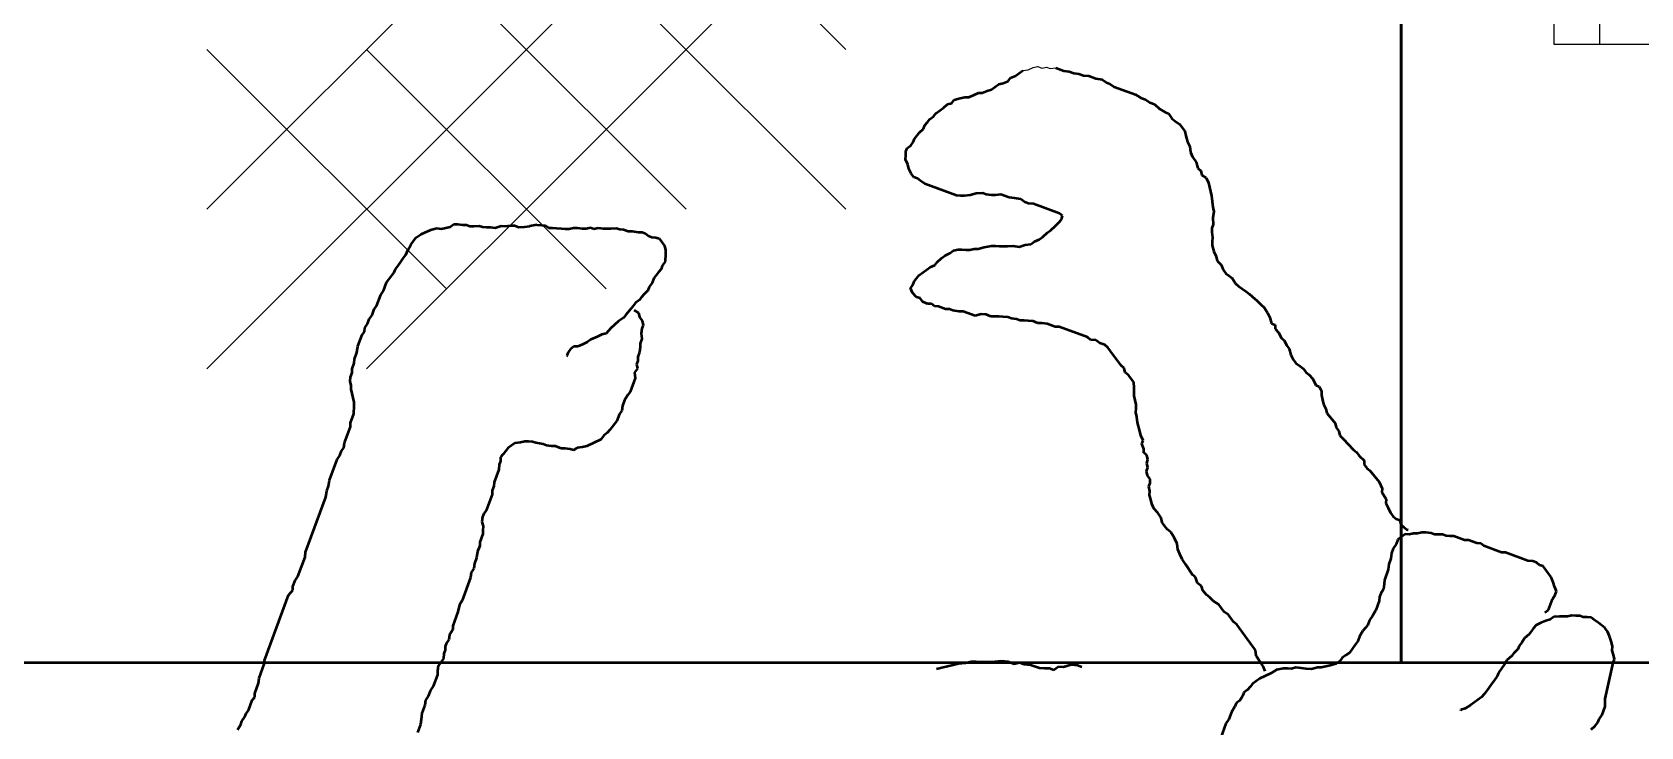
# Model space of a CAD drawing. Header units: inches. Extents: x 33469 to 138684, y -86444 to -29699.
# Drawn here: x 77602.5 to 77673.7, y -40698.7 to -40667.9 of the extents above; entities that cross this region are included whole.
import ezdxf

# ---------------------------------------------------------------- set-up
doc = ezdxf.new("R2010")
doc.units = ezdxf.units.IN
doc.header["$MEASUREMENT"] = 0
for name, color, linetype, lineweight in [('-DWG_ANA', 7, 'Continuous', 50), ('-DWG_DETAY1', 7, 'Continuous', 25), ('-DWG_DETAY2', 7, 'Continuous', 15), ('PLAN', 253, 'Continuous', 15), ('TEFRIS', 251, 'Continuous', 5)]:
    doc.layers.add(name, color=color, linetype=linetype, lineweight=lineweight)
doc.layers.add('user-2d', color=7, linetype='Continuous')

# ---------------------------------------------------------------- blocks, each defined once
blk = doc.blocks.new('01')
at = {"layer": '-DWG_DETAY1', "color": 20}
for points in [[(11048.449, 3458.57), (11048.449, 3472.57), (11053.449, 3472.57), (11053.449, 3458.57), (11048.449, 3458.57)], [(11051.449, 3458.57), (11051.449, 3472.57)]]:
    blk.add_lwpolyline(points, dxfattribs=at)
blk = doc.blocks.new('T_PC')
at = {"layer": '-DWG_DETAY2', "color": 0}
for points in [[(27.929, 27.071), (45.607, 44.749)], [(35, 41.213), (52.678, 23.536)], [(24.393, 9.393), (52.678, 37.678)], [(24.393, 16.464), (45.607, 37.678)], [(27.929, 34.142), (45.607, 16.464)], [(35, 34.142), (52.678, 16.464)], [(31.464, 9.393), (52.678, 30.607)], [(24.393, 23.536), (35, 12.929)], [(31.464, 23.536), (42.071, 12.929)]]:
    blk.add_lwpolyline(points, dxfattribs=at)
blk = doc.blocks.new('B6')
at = {"layer": 'TEFRIS', "lineweight": -2, "extrusion": (0, 0, -1)}
for p, q in [((7886.774, 1354.978), (7887.004, 1355.603)), ((7870.252, 1354.79), (7870.123, 1354.601)), ((7870.309, 1354.946), (7870.252, 1354.79)), ((7870.419, 1355.083), (7870.309, 1354.946)), ((7870.6, 1355.253), (7870.419, 1355.083)), ((7886.53, 1354.476), (7886.645, 1354.789)), ((7886.645, 1354.789), (7886.774, 1354.978)), ((7922.372, 1354.528), (7922.415, 1354.801)), ((7922.415, 1354.801), (7922.439, 1355.022)), ((7922.439, 1355.022), (7922.57, 1355.377)), ((7930.342, 1354.879), (7930.216, 1354.695)), ((7930.398, 1355.031), (7930.342, 1354.879)), ((7930.542, 1355.266), (7930.398, 1355.031)), ((7869.983, 1354.061), (7869.978, 1353.885)), ((7869.989, 1354.236), (7869.983, 1354.061)), ((7870.123, 1354.601), (7869.989, 1354.236)), ((7875.62, 1353.938), (7875.782, 1354.056)), ((7875.782, 1354.056), (7875.943, 1354.174)), ((7875.943, 1354.174), (7876.176, 1354.324)), ((7876.176, 1354.324), (7876.371, 1354.371)), ((7876.371, 1354.371), (7876.39, 1354.423)), ((7886.163, 1353.961), (7886.325, 1354.079)), ((7886.325, 1354.079), (7886.382, 1354.235)), ((7886.382, 1354.235), (7886.53, 1354.476)), ((7922.218, 1353.951), (7922.242, 1354.173)), ((7922.242, 1354.173), (7922.372, 1354.528)), ((7930.053, 1354.409), (7929.885, 1353.952)), ((7930.16, 1354.542), (7930.053, 1354.409)), ((7930.216, 1354.695), (7930.16, 1354.542)), ((7869.978, 1353.885), (7869.63, 1352.298)), ((7875, 1353.219), (7875.129, 1353.409)), ((7875.129, 1353.409), (7875.348, 1353.683)), ((7875.348, 1353.683), (7875.458, 1353.82)), ((7875.458, 1353.82), (7875.62, 1353.938)), ((7885.595, 1353.223), (7885.705, 1353.36)), ((7885.705, 1353.36), (7885.815, 1353.497)), ((7885.815, 1353.497), (7885.977, 1353.615)), ((7885.977, 1353.615), (7886.034, 1353.771)), ((7886.034, 1353.771), (7886.163, 1353.961)), ((7921.873, 1353.329), (7921.999, 1353.513)), ((7921.999, 1353.513), (7922.092, 1353.767)), ((7922.092, 1353.767), (7922.218, 1353.951)), ((7929.773, 1353.648), (7929.605, 1353.191)), ((7929.778, 1353.819), (7929.773, 1353.648)), ((7929.885, 1353.952), (7929.778, 1353.819)), ((7874.575, 1352.548), (7874.704, 1352.737)), ((7874.704, 1352.737), (7874.762, 1352.893)), ((7874.762, 1352.893), (7874.891, 1353.082)), ((7874.891, 1353.082), (7875, 1353.219)), ((7884.54, 1352.606), (7884.773, 1352.757)), ((7884.773, 1352.757), (7885.058, 1352.889)), ((7885.033, 1352.661), (7885.132, 1352.447)), ((7885.058, 1352.889), (7885.272, 1352.987)), ((7885.272, 1352.987), (7885.434, 1353.105)), ((7885.434, 1353.105), (7885.595, 1353.223)), ((7894.19, 1352.477), (7894.394, 1352.625)), ((7894.394, 1352.625), (7894.591, 1352.553)), ((7921.657, 1352.429), (7921.681, 1352.651)), ((7921.681, 1352.651), (7921.687, 1352.822)), ((7921.687, 1352.822), (7921.873, 1353.329)), ((7929.581, 1352.969), (7929.357, 1352.36)), ((7929.605, 1353.191), (7929.581, 1352.969)), ((7869.63, 1352.298), (7869.573, 1352.141)), ((7869.573, 1352.141), (7869.62, 1351.947)), ((7869.62, 1351.947), (7869.666, 1351.752)), ((7874.027, 1351.862), (7874.137, 1351.999)), ((7874.137, 1351.999), (7874.318, 1352.169)), ((7874.318, 1352.169), (7874.447, 1352.358)), ((7874.447, 1352.358), (7874.575, 1352.548)), ((7881.301, 1351.846), (7881.463, 1351.964)), ((7881.463, 1351.964), (7881.624, 1352.082)), ((7881.624, 1352.082), (7881.734, 1352.219)), ((7881.734, 1352.219), (7881.896, 1352.337)), ((7881.896, 1352.337), (7882.162, 1352.417)), ((7882.162, 1352.417), (7882.357, 1352.463)), ((7882.357, 1352.463), (7882.551, 1352.51)), ((7882.551, 1352.51), (7882.727, 1352.505)), ((7882.727, 1352.505), (7882.993, 1352.584)), ((7882.993, 1352.584), (7883.221, 1352.559)), ((7883.221, 1352.559), (7883.448, 1352.535)), ((7883.448, 1352.535), (7883.676, 1352.51)), ((7883.676, 1352.51), (7883.871, 1352.557)), ((7883.871, 1352.557), (7884.046, 1352.551)), ((7884.046, 1352.551), (7884.222, 1352.546)), ((7884.222, 1352.546), (7884.54, 1352.606)), ((7885.132, 1352.447), (7885.25, 1352.285)), ((7885.25, 1352.285), (7885.434, 1351.981)), ((7885.434, 1351.981), (7885.462, 1351.734)), ((7893.151, 1352.487), (7893.348, 1352.415)), ((7893.348, 1352.415), (7893.634, 1352.384)), ((7893.634, 1352.384), (7893.969, 1352.484)), ((7893.969, 1352.484), (7894.19, 1352.477)), ((7894.591, 1352.553), (7894.812, 1352.546)), ((7894.812, 1352.546), (7895.033, 1352.539)), ((7895.033, 1352.539), (7895.427, 1352.394)), ((7895.427, 1352.394), (7895.714, 1352.363)), ((7895.714, 1352.363), (7895.91, 1352.291)), ((7895.91, 1352.291), (7896.156, 1352.349)), ((7896.156, 1352.349), (7896.418, 1352.253)), ((7896.418, 1352.253), (7896.705, 1352.222)), ((7896.705, 1352.222), (7897.171, 1352.273)), ((7897.171, 1352.273), (7897.392, 1352.266)), ((7897.392, 1352.266), (7897.613, 1352.26)), ((7897.613, 1352.26), (7897.834, 1352.253)), ((7897.834, 1352.253), (7898.055, 1352.246)), ((7898.055, 1352.246), (7898.301, 1352.305)), ((7898.301, 1352.305), (7898.612, 1352.339)), ((7898.612, 1352.339), (7898.857, 1352.398)), ((7898.857, 1352.398), (7899.102, 1352.457)), ((7899.102, 1352.457), (7899.347, 1352.515)), ((7899.347, 1352.515), (7899.592, 1352.574)), ((7921.401, 1351.89), (7921.425, 1352.111)), ((7921.425, 1352.111), (7921.551, 1352.296)), ((7921.551, 1352.296), (7921.657, 1352.429)), ((7929.352, 1352.189), (7928.287, 1349.297)), ((7929.357, 1352.36), (7929.352, 1352.189)), ((7869.666, 1351.752), (7869.661, 1351.577)), ((7869.661, 1351.577), (7869.708, 1351.382)), ((7869.708, 1351.382), (7869.787, 1351.116)), ((7873.369, 1351.04), (7873.55, 1351.21)), ((7873.55, 1351.21), (7873.679, 1351.399)), ((7873.679, 1351.399), (7873.789, 1351.536)), ((7873.789, 1351.536), (7873.846, 1351.692)), ((7873.846, 1351.692), (7874.027, 1351.862)), ((7880.857, 1351.123), (7880.934, 1351.331)), ((7880.934, 1351.331), (7881.062, 1351.52)), ((7881.062, 1351.52), (7881.172, 1351.657)), ((7881.172, 1351.657), (7881.301, 1351.846)), ((7885.462, 1351.734), (7885.698, 1351.411)), ((7885.698, 1351.411), (7885.816, 1351.249)), ((7885.816, 1351.249), (7885.934, 1351.087)), ((7921.153, 1351.059), (7921.177, 1351.281)), ((7921.177, 1351.281), (7921.284, 1351.414)), ((7921.284, 1351.414), (7921.34, 1351.567)), ((7921.34, 1351.567), (7921.345, 1351.737)), ((7921.345, 1351.737), (7921.401, 1351.89)), ((7869.787, 1351.116), (7869.886, 1350.902)), ((7869.886, 1350.902), (7870.004, 1350.741)), ((7870.004, 1350.741), (7870.141, 1350.631)), ((7870.141, 1350.631), (7870.278, 1350.521)), ((7870.278, 1350.521), (7870.468, 1350.392)), ((7872.613, 1350.431), (7872.826, 1350.53)), ((7872.826, 1350.53), (7873.04, 1350.628)), ((7873.04, 1350.628), (7873.15, 1350.765)), ((7873.15, 1350.765), (7873.26, 1350.903)), ((7873.26, 1350.903), (7873.369, 1351.04)), ((7880.413, 1350.399), (7880.49, 1350.607)), ((7880.49, 1350.607), (7880.599, 1350.744)), ((7880.599, 1350.744), (7880.709, 1350.881)), ((7880.709, 1350.881), (7880.857, 1351.123)), ((7885.934, 1351.087), (7886.052, 1350.926)), ((7886.052, 1350.926), (7886.17, 1350.764)), ((7886.17, 1350.764), (7886.288, 1350.602)), ((7886.288, 1350.602), (7886.425, 1350.493)), ((7886.425, 1350.493), (7886.661, 1350.169)), ((7920.779, 1350.044), (7921.004, 1350.653)), ((7921.004, 1350.653), (7921.009, 1350.824)), ((7921.009, 1350.824), (7921.153, 1351.059)), ((7870.468, 1350.392), (7870.605, 1350.283)), ((7870.605, 1350.283), (7870.78, 1350.277)), ((7870.78, 1350.277), (7870.956, 1350.272)), ((7870.956, 1350.272), (7871.112, 1350.214)), ((7871.112, 1350.214), (7871.288, 1350.209)), ((7871.288, 1350.209), (7871.463, 1350.203)), ((7871.463, 1350.203), (7871.658, 1350.25)), ((7871.658, 1350.25), (7871.834, 1350.244)), ((7871.834, 1350.244), (7872.009, 1350.239)), ((7872.009, 1350.239), (7872.256, 1350.266)), ((7872.256, 1350.266), (7872.418, 1350.384)), ((7872.492, 1349.943), (7872.319, 1349.474)), ((7872.418, 1350.384), (7872.613, 1350.431)), ((7872.654, 1350.061), (7872.492, 1349.943)), ((7879.983, 1349.552), (7880.136, 1349.968)), ((7880.136, 1349.968), (7880.284, 1350.21)), ((7880.284, 1350.21), (7880.413, 1350.399)), ((7886.661, 1350.169), (7886.85, 1350.04)), ((7886.85, 1350.04), (7886.968, 1349.878)), ((7886.968, 1349.878), (7887.086, 1349.717)), ((7920.718, 1349.721), (7920.779, 1350.044)), ((7872.191, 1349.285), (7872.133, 1349.129)), ((7872.133, 1349.129), (7872.232, 1348.915)), ((7872.319, 1349.474), (7872.191, 1349.285)), ((7879.791, 1349.031), (7879.92, 1349.22)), ((7879.92, 1349.22), (7879.977, 1349.376)), ((7879.977, 1349.376), (7879.983, 1349.552)), ((7887.086, 1349.717), (7887.328, 1349.569)), ((7887.328, 1349.569), (7887.498, 1349.388)), ((7887.498, 1349.388), (7887.635, 1349.278)), ((7887.635, 1349.278), (7887.805, 1349.097)), ((7887.805, 1349.097), (7887.852, 1348.902)), ((7920.219, 1348.522), (7920.593, 1349.537)), ((7920.593, 1349.537), (7920.718, 1349.721)), ((7928.092, 1349.081), (7928.087, 1348.91)), ((7928.287, 1349.297), (7928.092, 1349.081)), ((7872.232, 1348.915), (7872.279, 1348.72)), ((7872.279, 1348.72), (7872.378, 1348.506)), ((7872.378, 1348.506), (7872.496, 1348.345)), ((7879.588, 1348.159), (7879.761, 1348.628)), ((7879.761, 1348.628), (7879.766, 1348.803)), ((7879.766, 1348.803), (7879.791, 1349.031)), ((7887.852, 1348.902), (7888.041, 1348.774)), ((7888.041, 1348.774), (7888.121, 1348.508)), ((7888.121, 1348.508), (7888.258, 1348.398)), ((7888.258, 1348.398), (7888.56, 1347.932)), ((7920.195, 1348.3), (7920.219, 1348.522)), ((7927.868, 1348.472), (7927.55, 1347.609)), ((7927.993, 1348.656), (7927.868, 1348.472)), ((7928.087, 1348.91), (7927.993, 1348.656)), ((7872.496, 1348.345), (7872.614, 1348.183)), ((7872.614, 1348.183), (7872.732, 1348.021)), ((7872.732, 1348.021), (7872.888, 1347.963)), ((7872.888, 1347.963), (7873.025, 1347.854)), ((7873.025, 1347.854), (7873.181, 1347.796)), ((7873.181, 1347.796), (7873.409, 1347.772)), ((7873.409, 1347.772), (7874.399, 1347.407)), ((7879.443, 1347.443), (7879.468, 1347.671)), ((7879.468, 1347.671), (7879.564, 1347.931)), ((7879.564, 1347.931), (7879.588, 1348.159)), ((7888.56, 1347.932), (7888.711, 1347.699)), ((7888.711, 1347.699), (7888.81, 1347.485)), ((7919.91, 1347.368), (7919.952, 1347.641)), ((7919.952, 1347.641), (7920.046, 1347.894)), ((7920.046, 1347.894), (7920.07, 1348.116)), ((7920.07, 1348.116), (7920.195, 1348.3)), ((7874.399, 1347.407), (7874.575, 1347.402)), ((7874.575, 1347.402), (7875.357, 1347.114)), ((7875.357, 1347.114), (7875.494, 1347.004)), ((7875.494, 1347.004), (7875.669, 1346.999)), ((7875.669, 1346.999), (7876.034, 1346.864)), ((7879.161, 1346.837), (7879.238, 1347.046)), ((7879.238, 1347.046), (7879.367, 1347.235)), ((7879.367, 1347.235), (7879.443, 1347.443)), ((7888.81, 1347.485), (7888.908, 1347.271)), ((7888.908, 1347.271), (7888.936, 1347.025)), ((7888.936, 1347.025), (7889.068, 1346.739)), ((7919.68, 1346.588), (7919.811, 1346.944)), ((7919.811, 1346.944), (7919.816, 1347.115)), ((7919.816, 1347.115), (7919.91, 1347.368)), ((7927.526, 1347.388), (7926.63, 1344.952)), ((7927.55, 1347.609), (7927.526, 1347.388)), ((7876.034, 1346.864), (7876.21, 1346.859)), ((7876.21, 1346.859), (7876.679, 1346.686)), ((7876.679, 1346.686), (7876.854, 1346.681)), ((7876.854, 1346.681), (7877.03, 1346.675)), ((7877.03, 1346.675), (7877.186, 1346.618)), ((7877.186, 1346.618), (7877.362, 1346.612)), ((7877.362, 1346.612), (7877.537, 1346.607)), ((7877.537, 1346.607), (7877.694, 1346.549)), ((7877.694, 1346.549), (7877.921, 1346.525)), ((7877.921, 1346.525), (7878.097, 1346.519)), ((7878.097, 1346.519), (7878.292, 1346.566)), ((7878.292, 1346.566), (7878.467, 1346.56)), ((7878.467, 1346.56), (7878.662, 1346.607)), ((7878.662, 1346.607), (7878.837, 1346.601)), ((7878.761, 1346.393), (7878.709, 1346.412)), ((7878.898, 1346.283), (7878.761, 1346.393)), ((7878.837, 1346.601), (7878.999, 1346.719)), ((7879.035, 1346.174), (7878.898, 1346.283)), ((7878.999, 1346.719), (7879.161, 1346.837)), ((7889.068, 1346.739), (7889.219, 1346.506)), ((7889.219, 1346.506), (7889.356, 1346.397)), ((7889.356, 1346.397), (7889.474, 1346.235)), ((7889.474, 1346.235), (7889.592, 1346.073)), ((7919.67, 1346.247), (7919.675, 1346.418)), ((7919.715, 1346.057), (7919.67, 1346.247)), ((7919.675, 1346.418), (7919.68, 1346.588)), ((7879.082, 1345.979), (7879.035, 1346.174)), ((7879.238, 1345.922), (7879.082, 1345.979)), ((7879.375, 1345.812), (7879.238, 1345.922)), ((7879.493, 1345.65), (7879.375, 1345.812)), ((7879.592, 1345.436), (7879.493, 1345.65)), ((7889.592, 1346.073), (7889.639, 1345.879)), ((7889.639, 1345.879), (7889.79, 1345.646)), ((7889.79, 1345.646), (7889.96, 1345.465)), ((7919.267, 1344.839), (7919.528, 1345.55)), ((7919.528, 1345.55), (7919.635, 1345.683)), ((7919.635, 1345.683), (7919.691, 1345.835)), ((7919.691, 1345.835), (7919.715, 1346.057)), ((7879.691, 1345.222), (7879.592, 1345.436)), ((7879.686, 1345.047), (7879.691, 1345.222)), ((7879.87, 1344.743), (7879.686, 1345.047)), ((7889.96, 1345.465), (7890.059, 1345.251)), ((7890.059, 1345.251), (7890.105, 1345.056)), ((7890.105, 1345.056), (7890.152, 1344.862)), ((7890.152, 1344.862), (7890.147, 1344.686)), ((7919.262, 1344.668), (7919.267, 1344.839)), ((7926.63, 1344.952), (7926.587, 1344.68)), ((7879.864, 1344.567), (7879.87, 1344.743)), ((7879.996, 1344.282), (7879.864, 1344.567)), ((7880.402, 1343.778), (7879.996, 1344.282)), ((7890.136, 1344.335), (7890.13, 1344.16)), ((7890.13, 1344.16), (7890.248, 1343.998)), ((7890.193, 1344.491), (7890.136, 1344.335)), ((7890.147, 1344.686), (7890.193, 1344.491)), ((7918.976, 1343.736), (7919.182, 1344.294)), ((7919.182, 1344.294), (7919.187, 1344.465)), ((7919.187, 1344.465), (7919.262, 1344.668)), ((7926.47, 1344.204), (7926.134, 1343.291)), ((7926.512, 1344.477), (7926.47, 1344.204)), ((7926.587, 1344.68), (7926.512, 1344.477)), ((7880.539, 1343.668), (7880.402, 1343.778)), ((7880.657, 1343.506), (7880.539, 1343.668)), ((7880.652, 1343.331), (7880.657, 1343.506)), ((7890.284, 1343.452), (7890.227, 1343.296)), ((7890.295, 1343.803), (7890.237, 1343.647)), ((7890.237, 1343.647), (7890.284, 1343.452)), ((7890.248, 1343.998), (7890.295, 1343.803)), ((7918.896, 1343.362), (7918.952, 1343.515)), ((7918.952, 1343.515), (7918.976, 1343.736)), ((7880.874, 1343.131), (7880.652, 1343.331)), ((7880.992, 1342.969), (7880.874, 1343.131)), ((7881.129, 1342.859), (7880.992, 1342.969)), ((7881.384, 1342.588), (7881.129, 1342.859)), ((7890.227, 1343.296), (7890.273, 1343.101)), ((7890.273, 1343.101), (7890.411, 1342.992)), ((7890.411, 1342.992), (7890.405, 1342.816)), ((7890.405, 1342.816), (7890.504, 1342.602)), ((7914.451, 1342.406), (7915.076, 1342.694)), ((7915.076, 1342.694), (7915.266, 1342.74)), ((7915.266, 1342.74), (7915.506, 1342.767)), ((7915.506, 1342.767), (7915.664, 1342.881)), ((7915.664, 1342.881), (7915.816, 1342.825)), ((7915.816, 1342.825), (7916.038, 1342.801)), ((7916.038, 1342.801), (7916.209, 1342.796)), ((7916.209, 1342.796), (7916.463, 1342.703)), ((7916.463, 1342.703), (7916.634, 1342.697)), ((7916.634, 1342.697), (7916.855, 1342.673)), ((7916.855, 1342.673), (7917.008, 1342.617)), ((7918.255, 1342.561), (7918.413, 1342.676)), ((7918.413, 1342.676), (7918.57, 1342.791)), ((7918.57, 1342.791), (7918.784, 1343.058)), ((7918.784, 1343.058), (7918.891, 1343.191)), ((7918.891, 1343.191), (7918.896, 1343.362)), ((7925.827, 1342.77), (7925.803, 1342.549)), ((7925.933, 1342.904), (7925.827, 1342.77)), ((7926.008, 1343.107), (7925.933, 1342.904)), ((7926.134, 1343.291), (7926.008, 1343.107)), ((7881.555, 1342.407), (7881.384, 1342.588)), ((7881.725, 1342.226), (7881.555, 1342.407)), ((7881.771, 1342.031), (7881.725, 1342.226)), ((7881.889, 1341.87), (7881.771, 1342.031)), ((7890.504, 1342.602), (7890.446, 1342.446)), ((7890.446, 1342.446), (7890.545, 1342.232)), ((7890.545, 1342.232), (7890.592, 1342.038)), ((7890.592, 1342.038), (7890.685, 1341.648)), ((7913.954, 1341.84), (7914.061, 1341.973)), ((7914.061, 1341.973), (7914.168, 1342.107)), ((7914.168, 1342.107), (7914.326, 1342.222)), ((7914.326, 1342.222), (7914.451, 1342.406)), ((7917.008, 1342.617), (7917.331, 1342.556)), ((7917.331, 1342.556), (7917.483, 1342.5)), ((7917.483, 1342.5), (7917.654, 1342.494)), ((7917.654, 1342.494), (7917.825, 1342.489)), ((7917.825, 1342.489), (7918.015, 1342.534)), ((7918.015, 1342.534), (7918.255, 1342.561)), ((7925.803, 1342.549), (7925.541, 1341.838)), ((7881.936, 1341.675), (7881.889, 1341.87)), ((7882.139, 1341.423), (7881.936, 1341.675)), ((7882.309, 1341.242), (7882.139, 1341.423)), ((7882.356, 1341.047), (7882.309, 1341.242)), ((7890.685, 1341.648), (7890.713, 1341.402)), ((7890.713, 1341.402), (7890.76, 1341.207)), ((7913.522, 1341.135), (7913.629, 1341.268)), ((7913.629, 1341.268), (7913.741, 1341.573)), ((7913.741, 1341.573), (7913.848, 1341.706)), ((7913.848, 1341.706), (7913.954, 1341.84)), ((7925.386, 1341.261), (7925.376, 1340.919)), ((7925.536, 1341.667), (7925.386, 1341.261)), ((7925.541, 1341.838), (7925.536, 1341.667)), ((7882.455, 1340.833), (7882.356, 1341.047)), ((7882.502, 1340.639), (7882.455, 1340.833)), ((7882.548, 1340.444), (7882.502, 1340.639)), ((7890.754, 1341.031), (7890.749, 1340.856)), ((7890.749, 1340.856), (7890.796, 1340.661)), ((7890.76, 1341.207), (7890.754, 1341.031)), ((7890.796, 1340.661), (7890.842, 1340.467)), ((7913.26, 1340.424), (7913.405, 1340.659)), ((7913.405, 1340.659), (7913.498, 1340.913)), ((7913.498, 1340.913), (7913.522, 1341.135)), ((7925.376, 1340.919), (7925.371, 1340.749)), ((7925.371, 1340.749), (7925.416, 1340.559)), ((7925.416, 1340.559), (7925.462, 1340.369)), ((7882.543, 1340.269), (7882.548, 1340.444)), ((7882.642, 1340.055), (7882.543, 1340.269)), ((7882.798, 1339.997), (7882.642, 1340.055)), ((7882.93, 1339.712), (7882.798, 1339.997)), ((7890.837, 1340.291), (7890.831, 1340.116)), ((7890.831, 1340.116), (7890.859, 1339.869)), ((7890.842, 1340.467), (7890.837, 1340.291)), ((7890.859, 1339.869), (7891.095, 1339.546)), ((7912.929, 1339.682), (7913.154, 1340.291)), ((7913.154, 1340.291), (7913.26, 1340.424)), ((7925.462, 1340.369), (7925.507, 1340.18)), ((7925.507, 1340.18), (7925.502, 1340.009)), ((7925.502, 1340.009), (7925.547, 1339.819)), ((7925.547, 1339.819), (7925.542, 1339.648)), ((7883.1, 1339.531), (7882.93, 1339.712)), ((7883.237, 1339.421), (7883.1, 1339.531)), ((7883.355, 1339.26), (7883.237, 1339.421)), ((7883.492, 1339.15), (7883.355, 1339.26)), ((7883.682, 1339.021), (7883.492, 1339.15)), ((7891.095, 1339.546), (7891.232, 1339.436)), ((7891.232, 1339.436), (7891.279, 1339.241)), ((7891.279, 1339.241), (7891.416, 1339.132)), ((7891.416, 1339.132), (7891.534, 1338.97)), ((7912.831, 1339.257), (7912.956, 1339.441)), ((7912.876, 1339.068), (7912.831, 1339.257)), ((7912.956, 1339.441), (7912.929, 1339.682)), ((7925.462, 1339.274), (7925.369, 1339.021)), ((7925.467, 1339.445), (7925.462, 1339.274)), ((7925.542, 1339.648), (7925.467, 1339.445)), ((7883.8, 1338.859), (7883.682, 1339.021)), ((7883.898, 1338.646), (7883.8, 1338.859)), ((7883.978, 1338.38), (7883.898, 1338.646)), ((7884.096, 1338.218), (7883.978, 1338.38)), ((7891.534, 1338.97), (7891.77, 1338.646)), ((7891.77, 1338.646), (7891.888, 1338.485)), ((7891.888, 1338.485), (7892.006, 1338.323)), ((7912.716, 1338.32), (7912.74, 1338.541)), ((7912.74, 1338.541), (7912.815, 1338.744)), ((7912.815, 1338.744), (7912.82, 1338.915)), ((7912.82, 1338.915), (7912.876, 1339.068)), ((7915.642, 1338.28), (7915.799, 1338.395)), ((7915.799, 1338.395), (7915.906, 1338.528)), ((7915.906, 1338.528), (7915.962, 1338.681)), ((7915.962, 1338.681), (7915.911, 1338.699)), ((7925.251, 1338.545), (7925.209, 1338.273)), ((7925.363, 1338.85), (7925.251, 1338.545)), ((7925.369, 1339.021), (7925.363, 1338.85)), ((7884.195, 1338.004), (7884.096, 1338.218)), ((7884.332, 1337.894), (7884.195, 1338.004)), ((7884.431, 1337.681), (7884.332, 1337.894)), ((7884.601, 1337.5), (7884.431, 1337.681)), ((7892.006, 1338.323), (7892.143, 1338.213)), ((7892.143, 1338.213), (7892.352, 1338.136)), ((7892.352, 1338.136), (7892.541, 1338.008)), ((7892.541, 1338.008), (7892.769, 1337.983)), ((7892.769, 1337.983), (7892.906, 1337.873)), ((7892.906, 1337.873), (7894.157, 1337.413)), ((7912.636, 1337.946), (7912.711, 1338.149)), ((7912.663, 1337.706), (7912.636, 1337.946)), ((7912.639, 1337.484), (7912.663, 1337.706)), ((7912.711, 1338.149), (7912.716, 1338.32)), ((7914.026, 1337.492), (7914.221, 1337.708)), ((7914.221, 1337.708), (7914.41, 1337.754)), ((7914.41, 1337.754), (7914.619, 1337.85)), ((7914.619, 1337.85), (7914.896, 1337.978)), ((7914.896, 1337.978), (7915.054, 1338.093)), ((7915.054, 1338.093), (7915.262, 1338.189)), ((7915.262, 1338.189), (7915.471, 1338.285)), ((7915.471, 1338.285), (7915.642, 1338.28)), ((7925.022, 1337.765), (7924.915, 1337.632)), ((7925.209, 1338.273), (7925.022, 1337.765)), ((7884.596, 1337.324), (7884.601, 1337.5)), ((7884.752, 1337.267), (7884.596, 1337.324)), ((7884.832, 1337.001), (7884.752, 1337.267)), ((7884.93, 1336.787), (7884.832, 1337.001)), ((7894.157, 1337.413), (7894.332, 1337.407)), ((7894.332, 1337.407), (7894.697, 1337.273)), ((7894.697, 1337.273), (7894.925, 1337.248)), ((7894.925, 1337.248), (7895.1, 1337.243)), ((7895.1, 1337.243), (7895.309, 1337.166)), ((7895.309, 1337.166), (7895.536, 1337.142)), ((7895.536, 1337.142), (7895.712, 1337.136)), ((7895.712, 1337.136), (7895.888, 1337.131)), ((7895.888, 1337.131), (7896.044, 1337.073)), ((7896.044, 1337.073), (7896.272, 1337.048)), ((7896.272, 1337.048), (7896.428, 1336.991)), ((7896.428, 1336.991), (7896.656, 1336.966)), ((7896.656, 1336.966), (7896.831, 1336.961)), ((7896.831, 1336.961), (7897.007, 1336.955)), ((7897.007, 1336.955), (7897.182, 1336.95)), ((7912.583, 1337.332), (7912.639, 1337.484)), ((7912.629, 1337.142), (7912.583, 1337.332)), ((7912.744, 1336.985), (7912.629, 1337.142)), ((7912.789, 1336.795), (7912.744, 1336.985)), ((7913.339, 1336.88), (7913.446, 1337.014)), ((7913.446, 1337.014), (7913.673, 1337.161)), ((7913.673, 1337.161), (7913.849, 1337.327)), ((7913.849, 1337.327), (7914.026, 1337.492)), ((7924.71, 1337.074), (7924.584, 1336.89)), ((7924.784, 1337.277), (7924.71, 1337.074)), ((7924.91, 1337.461), (7924.784, 1337.277)), ((7924.915, 1337.632), (7924.91, 1337.461)), ((7885.081, 1336.554), (7884.93, 1336.787)), ((7885.219, 1336.444), (7885.081, 1336.554)), ((7885.389, 1336.263), (7885.219, 1336.444)), ((7885.611, 1336.063), (7885.389, 1336.263)), ((7897.182, 1336.95), (7897.391, 1336.873)), ((7897.391, 1336.873), (7897.618, 1336.848)), ((7897.618, 1336.848), (7897.884, 1336.928)), ((7897.884, 1336.928), (7898.406, 1336.736)), ((7898.406, 1336.736), (7898.581, 1336.731)), ((7898.581, 1336.731), (7898.861, 1336.687)), ((7898.861, 1336.687), (7899.017, 1336.629)), ((7899.017, 1336.629), (7899.193, 1336.624)), ((7899.193, 1336.624), (7899.505, 1336.509)), ((7899.505, 1336.509), (7899.681, 1336.503)), ((7899.681, 1336.503), (7899.818, 1336.393)), ((7899.818, 1336.393), (7899.994, 1336.388)), ((7899.994, 1336.388), (7900.202, 1336.311)), ((7900.202, 1336.311), (7900.32, 1336.149)), ((7912.755, 1336.231), (7912.912, 1336.346)), ((7912.973, 1336.669), (7912.789, 1336.795)), ((7912.912, 1336.346), (7913.019, 1336.48)), ((7913.019, 1336.48), (7913.126, 1336.613)), ((7913.126, 1336.613), (7913.339, 1336.88)), ((7924.384, 1336.502), (7924.197, 1335.995)), ((7924.491, 1336.636), (7924.384, 1336.502)), ((7924.584, 1336.89), (7924.491, 1336.636)), ((7885.748, 1335.954), (7885.611, 1336.063)), ((7885.885, 1335.844), (7885.748, 1335.954)), ((7886.075, 1335.715), (7885.885, 1335.844)), ((7886.212, 1335.605), (7886.075, 1335.715)), ((7886.349, 1335.496), (7886.212, 1335.605)), ((7900.32, 1336.149), (7900.477, 1336.092)), ((7900.477, 1336.092), (7900.647, 1335.911)), ((7900.636, 1335.56), (7900.578, 1335.404)), ((7900.746, 1335.697), (7900.636, 1335.56)), ((7900.647, 1335.911), (7900.746, 1335.697)), ((7912.183, 1335.462), (7912.309, 1335.647)), ((7912.309, 1335.647), (7912.365, 1335.799)), ((7912.365, 1335.799), (7912.541, 1335.964)), ((7912.541, 1335.964), (7912.648, 1336.098)), ((7912.648, 1336.098), (7912.755, 1336.231)), ((7924.072, 1335.811), (7923.941, 1335.455)), ((7924.197, 1335.995), (7924.072, 1335.811)), ((7886.5, 1335.263), (7886.349, 1335.496)), ((7886.637, 1335.153), (7886.5, 1335.263)), ((7886.774, 1335.043), (7886.637, 1335.153)), ((7886.892, 1334.882), (7886.774, 1335.043)), ((7886.991, 1334.668), (7886.892, 1334.882)), ((7900.035, 1334.894), (7899.874, 1334.776)), ((7900.197, 1335.012), (7900.035, 1334.894)), ((7900.359, 1335.13), (7900.197, 1335.012)), ((7900.469, 1335.267), (7900.359, 1335.13)), ((7900.578, 1335.404), (7900.469, 1335.267)), ((7911.732, 1334.707), (7911.788, 1334.859)), ((7911.788, 1334.859), (7911.895, 1334.992)), ((7911.895, 1334.992), (7912.002, 1335.126)), ((7912.002, 1335.126), (7912.108, 1335.259)), ((7912.108, 1335.259), (7912.183, 1335.462)), ((7923.546, 1334.852), (7923.439, 1334.718)), ((7923.602, 1335.004), (7923.546, 1334.852)), ((7923.709, 1335.138), (7923.602, 1335.004)), ((7923.834, 1335.322), (7923.709, 1335.138)), ((7923.941, 1335.455), (7923.834, 1335.322)), ((7887.161, 1334.487), (7886.991, 1334.668)), ((7887.208, 1334.292), (7887.161, 1334.487)), ((7887.307, 1334.078), (7887.208, 1334.292)), ((7898.994, 1334.153), (7898.832, 1334.036)), ((7899.207, 1334.252), (7898.994, 1334.153)), ((7899.369, 1334.37), (7899.207, 1334.252)), ((7899.55, 1334.54), (7899.369, 1334.37)), ((7899.66, 1334.677), (7899.55, 1334.54)), ((7899.874, 1334.776), (7899.66, 1334.677)), ((7911.591, 1334.009), (7911.596, 1334.18)), ((7911.596, 1334.18), (7911.606, 1334.522)), ((7911.606, 1334.522), (7911.732, 1334.707)), ((7923.081, 1334.216), (7923.006, 1334.013)), ((7923.188, 1334.35), (7923.081, 1334.216)), ((7923.313, 1334.534), (7923.188, 1334.35)), ((7923.439, 1334.718), (7923.313, 1334.534)), ((7887.386, 1333.812), (7887.307, 1334.078)), ((7887.376, 1333.461), (7887.381, 1333.637)), ((7887.403, 1333.215), (7887.376, 1333.461)), ((7887.381, 1333.637), (7887.386, 1333.812)), ((7894.877, 1333.421), (7894.696, 1333.251)), ((7895.039, 1333.539), (7894.877, 1333.421)), ((7895.253, 1333.638), (7895.039, 1333.539)), ((7895.414, 1333.756), (7895.253, 1333.638)), ((7895.661, 1333.783), (7895.414, 1333.756)), ((7895.927, 1333.863), (7895.661, 1333.783)), ((7896.207, 1333.819), (7895.927, 1333.863)), ((7896.454, 1333.846), (7896.207, 1333.819)), ((7896.629, 1333.841), (7896.454, 1333.846)), ((7896.805, 1333.835), (7896.629, 1333.841)), ((7896.981, 1333.83), (7896.805, 1333.835)), ((7897.156, 1333.824), (7896.981, 1333.83)), ((7897.474, 1333.885), (7897.156, 1333.824)), ((7897.74, 1333.964), (7897.474, 1333.885)), ((7897.916, 1333.959), (7897.74, 1333.964)), ((7898.11, 1334.005), (7897.916, 1333.959)), ((7898.286, 1334), (7898.11, 1334.005)), ((7898.462, 1333.994), (7898.286, 1334)), ((7898.637, 1333.989), (7898.462, 1333.994)), ((7898.832, 1334.036), (7898.637, 1333.989)), ((7911.636, 1333.82), (7911.591, 1334.009)), ((7911.866, 1333.505), (7911.636, 1333.82)), ((7912.018, 1333.449), (7911.866, 1333.505)), ((7912.189, 1333.443), (7912.018, 1333.449)), ((7912.342, 1333.387), (7912.189, 1333.443)), ((7922.63, 1333.46), (7922.403, 1333.313)), ((7922.737, 1333.594), (7922.63, 1333.46)), ((7922.862, 1333.778), (7922.737, 1333.594)), ((7923.006, 1334.013), (7922.862, 1333.778)), ((7887.34, 1332.883), (7887.398, 1333.039)), ((7887.349, 1332.584), (7887.34, 1332.883)), ((7887.398, 1333.039), (7887.403, 1333.215)), ((7894.172, 1332.793), (7894.063, 1332.656)), ((7894.353, 1332.963), (7894.172, 1332.793)), ((7894.534, 1333.133), (7894.353, 1332.963)), ((7894.696, 1333.251), (7894.534, 1333.133)), ((7912.475, 1333.281), (7912.342, 1333.387)), ((7912.628, 1333.224), (7912.475, 1333.281)), ((7912.799, 1333.219), (7912.628, 1333.224)), ((7913.071, 1333.176), (7912.799, 1333.219)), ((7913.242, 1333.171), (7913.071, 1333.176)), ((7913.445, 1333.096), (7913.242, 1333.171)), ((7913.616, 1333.091), (7913.445, 1333.096)), ((7913.768, 1333.035), (7913.616, 1333.091)), ((7914.009, 1333.062), (7913.768, 1333.035)), ((7914.18, 1333.056), (7914.009, 1333.062)), ((7914.351, 1333.051), (7914.18, 1333.056)), ((7914.573, 1333.027), (7914.351, 1333.051)), ((7914.762, 1333.072), (7914.573, 1333.027)), ((7914.915, 1333.016), (7914.762, 1333.072)), ((7915.104, 1333.062), (7914.915, 1333.016)), ((7915.275, 1333.056), (7915.104, 1333.062)), ((7915.497, 1333.032), (7915.275, 1333.056)), ((7915.668, 1333.027), (7915.497, 1333.032)), ((7915.858, 1333.073), (7915.668, 1333.027)), ((7916.029, 1333.067), (7915.858, 1333.073)), ((7916.2, 1333.062), (7916.029, 1333.067)), ((7916.421, 1333.038), (7916.2, 1333.062)), ((7916.592, 1333.033), (7916.421, 1333.038)), ((7916.763, 1333.027), (7916.592, 1333.033)), ((7916.897, 1332.92), (7916.763, 1333.027)), ((7917.068, 1332.915), (7916.897, 1332.92)), ((7917.29, 1332.891), (7917.068, 1332.915)), ((7917.29, 1332.891), (7917.6, 1332.95)), ((7917.84, 1332.977), (7917.6, 1332.95)), ((7918.08, 1333.003), (7917.84, 1332.977)), ((7918.283, 1332.929), (7918.08, 1333.003)), ((7918.454, 1332.923), (7918.283, 1332.929)), ((7918.695, 1332.95), (7918.454, 1332.923)), ((7918.866, 1332.945), (7918.695, 1332.95)), ((7919.125, 1333.022), (7918.866, 1332.945)), ((7919.347, 1332.998), (7919.125, 1333.022)), ((7919.518, 1332.993), (7919.347, 1332.998)), ((7919.689, 1332.987), (7919.518, 1332.993)), ((7919.841, 1332.931), (7919.689, 1332.987)), ((7920.081, 1332.958), (7919.841, 1332.931)), ((7920.252, 1332.953), (7920.081, 1332.958)), ((7920.405, 1332.897), (7920.252, 1332.953)), ((7920.576, 1332.891), (7920.405, 1332.897)), ((7920.797, 1332.867), (7920.576, 1332.891)), ((7920.968, 1332.862), (7920.797, 1332.867)), ((7921.126, 1332.977), (7920.968, 1332.862)), ((7921.505, 1333.068), (7921.126, 1332.977)), ((7921.727, 1333.044), (7921.505, 1333.068)), ((7921.986, 1333.121), (7921.727, 1333.044)), ((7922.403, 1333.313), (7921.986, 1333.121)), ((7887.305, 1332.305), (7887.349, 1332.584)), ((7887.352, 1332.11), (7887.305, 1332.305)), ((7887.379, 1331.863), (7887.352, 1332.11)), ((7894.063, 1332.656), (7894.005, 1332.5)), ((7894.005, 1332.5), (7894.142, 1332.39)), ((7894.142, 1332.39), (7895.289, 1331.968)), ((7887.407, 1331.616), (7887.379, 1331.863)), ((7887.453, 1331.422), (7887.407, 1331.616)), ((7887.5, 1331.227), (7887.453, 1331.422)), ((7895.289, 1331.968), (7895.517, 1331.943)), ((7895.517, 1331.943), (7895.673, 1331.886)), ((7895.673, 1331.886), (7895.862, 1331.757)), ((7895.862, 1331.757), (7896.142, 1331.713)), ((7896.142, 1331.713), (7896.37, 1331.688)), ((7896.37, 1331.688), (7896.735, 1331.554)), ((7896.735, 1331.554), (7896.982, 1331.582)), ((7896.982, 1331.582), (7897.157, 1331.576)), ((7897.157, 1331.576), (7897.385, 1331.551)), ((7897.385, 1331.551), (7897.541, 1331.494)), ((7897.541, 1331.494), (7897.84, 1331.502)), ((7897.84, 1331.502), (7898.106, 1331.582)), ((7898.106, 1331.582), (7898.353, 1331.609)), ((7898.353, 1331.609), (7898.528, 1331.604)), ((7898.528, 1331.604), (7898.704, 1331.598)), ((7898.704, 1331.598), (7900.111, 1331.08)), ((7887.547, 1331.032), (7887.5, 1331.227)), ((7887.646, 1330.819), (7887.547, 1331.032)), ((7887.835, 1330.69), (7887.646, 1330.819)), ((7887.882, 1330.495), (7887.835, 1330.69)), ((7900.111, 1331.08), (7900.3, 1330.951)), ((7900.3, 1330.951), (7900.438, 1330.842)), ((7900.438, 1330.842), (7900.594, 1330.784)), ((7900.594, 1330.784), (7900.712, 1330.622)), ((7900.712, 1330.622), (7900.811, 1330.409)), ((7888.019, 1330.385), (7887.882, 1330.495)), ((7888.098, 1330.119), (7888.019, 1330.385)), ((7888.249, 1329.886), (7888.098, 1330.119)), ((7888.348, 1329.673), (7888.249, 1329.886)), ((7900.811, 1330.409), (7900.858, 1330.214)), ((7900.858, 1330.214), (7900.956, 1330)), ((7900.956, 1330), (7900.951, 1329.825)), ((7888.376, 1329.426), (7888.348, 1329.673)), ((7888.475, 1329.212), (7888.376, 1329.426)), ((7888.554, 1328.946), (7888.475, 1329.212)), ((7900.617, 1329.238), (7900.559, 1329.082)), ((7900.726, 1329.375), (7900.617, 1329.238)), ((7900.888, 1329.493), (7900.726, 1329.375)), ((7900.946, 1329.649), (7900.888, 1329.493)), ((7900.951, 1329.825), (7900.946, 1329.649)), ((7888.601, 1328.751), (7888.554, 1328.946)), ((7888.837, 1328.428), (7888.601, 1328.751)), ((7889.026, 1328.299), (7888.837, 1328.428)), ((7900.101, 1328.481), (7899.992, 1328.344)), ((7900.159, 1328.637), (7900.101, 1328.481)), ((7900.34, 1328.807), (7900.159, 1328.637)), ((7900.449, 1328.944), (7900.34, 1328.807)), ((7900.559, 1329.082), (7900.449, 1328.944)), ((7889.163, 1328.189), (7889.026, 1328.299)), ((7889.314, 1327.956), (7889.163, 1328.189)), ((7889.471, 1327.899), (7889.314, 1327.956)), ((7889.712, 1327.751), (7889.471, 1327.899)), ((7889.934, 1327.551), (7889.712, 1327.751)), ((7899.287, 1327.716), (7899.106, 1327.546)), ((7899.449, 1327.834), (7899.287, 1327.716)), ((7899.611, 1327.952), (7899.449, 1327.834)), ((7899.72, 1328.089), (7899.611, 1327.952)), ((7899.882, 1328.207), (7899.72, 1328.089)), ((7899.992, 1328.344), (7899.882, 1328.207)), ((7890.143, 1327.474), (7889.934, 1327.551)), ((7890.332, 1327.345), (7890.143, 1327.474)), ((7890.541, 1327.268), (7890.332, 1327.345)), ((7890.782, 1327.12), (7890.541, 1327.268)), ((7891.72, 1326.775), (7890.782, 1327.12)), ((7897.562, 1327.05), (7897.348, 1326.951)), ((7897.738, 1327.044), (7897.562, 1327.05)), ((7897.952, 1327.143), (7897.738, 1327.044)), ((7898.165, 1327.242), (7897.952, 1327.143)), ((7898.341, 1327.236), (7898.165, 1327.242)), ((7898.536, 1327.283), (7898.341, 1327.236)), ((7898.802, 1327.362), (7898.536, 1327.283)), ((7898.911, 1327.499), (7898.802, 1327.362)), ((7899.106, 1327.546), (7898.911, 1327.499)), ((7891.91, 1326.646), (7891.72, 1326.775)), ((7892.066, 1326.589), (7891.91, 1326.646)), ((7892.255, 1326.46), (7892.066, 1326.589)), ((7892.535, 1326.416), (7892.255, 1326.46)), ((7892.848, 1326.301), (7892.535, 1326.416)), ((7893.075, 1326.276), (7892.848, 1326.301)), ((7893.284, 1326.199), (7893.075, 1326.276)), ((7896.098, 1326.287), (7895.774, 1326.052)), ((7896.312, 1326.386), (7896.098, 1326.287)), ((7896.421, 1326.523), (7896.312, 1326.386)), ((7896.635, 1326.622), (7896.421, 1326.523)), ((7896.83, 1326.669), (7896.635, 1326.622)), ((7896.992, 1326.786), (7896.83, 1326.669)), ((7897.154, 1326.904), (7896.992, 1326.786)), ((7897.348, 1326.951), (7897.154, 1326.904)), ((7893.512, 1326.175), (7893.284, 1326.199)), ((7893.72, 1326.098), (7893.512, 1326.175)), ((7893.948, 1326.073), (7893.72, 1326.098)), ((7894.312, 1325.939), (7893.948, 1326.073))]:
    blk.add_line(p, q, dxfattribs=at)
at = {"layer": 'user-2d', "extrusion": (0, 0, -1)}
for p, q in [((7894.559, 1325.966), (7894.312, 1325.939)), ((7894.716, 1325.909), (7894.559, 1325.966)), ((7894.91, 1325.956), (7894.716, 1325.909)), ((7895.119, 1325.879), (7894.91, 1325.956)), ((7895.314, 1325.925), (7895.119, 1325.879)), ((7895.527, 1326.024), (7895.314, 1325.925)), ((7895.774, 1326.052), (7895.527, 1326.024))]:
    blk.add_line(p, q, dxfattribs=at)

msp = doc.modelspace()

# ---------------------------------------------------------------- linework, layer by layer
at = {"layer": '-DWG_ANA', "color": 6, "lineweight": 50, "elevation": 0}
for points in [[(77523.08, -40625.868), (77663.08, -40625.868), (77663.08, -40695.868), (77523.08, -40695.868)], [(77663.08, -40625.868), (77783.08, -40625.868), (77783.08, -40695.868), (77663.08, -40695.868)]]:
    msp.add_lwpolyline(points, close=True, dxfattribs=at)

# ---------------------------------------------------------------- block references
at = {"layer": '-DWG_ANA', "color": 0, "rotation": 180}
for name, p in [('01', (88723.306, -37195.908, 0)), ('B6', (85542.096, -39343.578, 0))]:
    msp.add_blockref(name, p, dxfattribs=at)
at = {"layer": 'PLAN', "color": 1, "linetype": 'Continuous'}
msp.add_blockref('T_PC', (77585.807, -40692.24, 0), dxfattribs=at)

doc.saveas('drawing.dxf')
